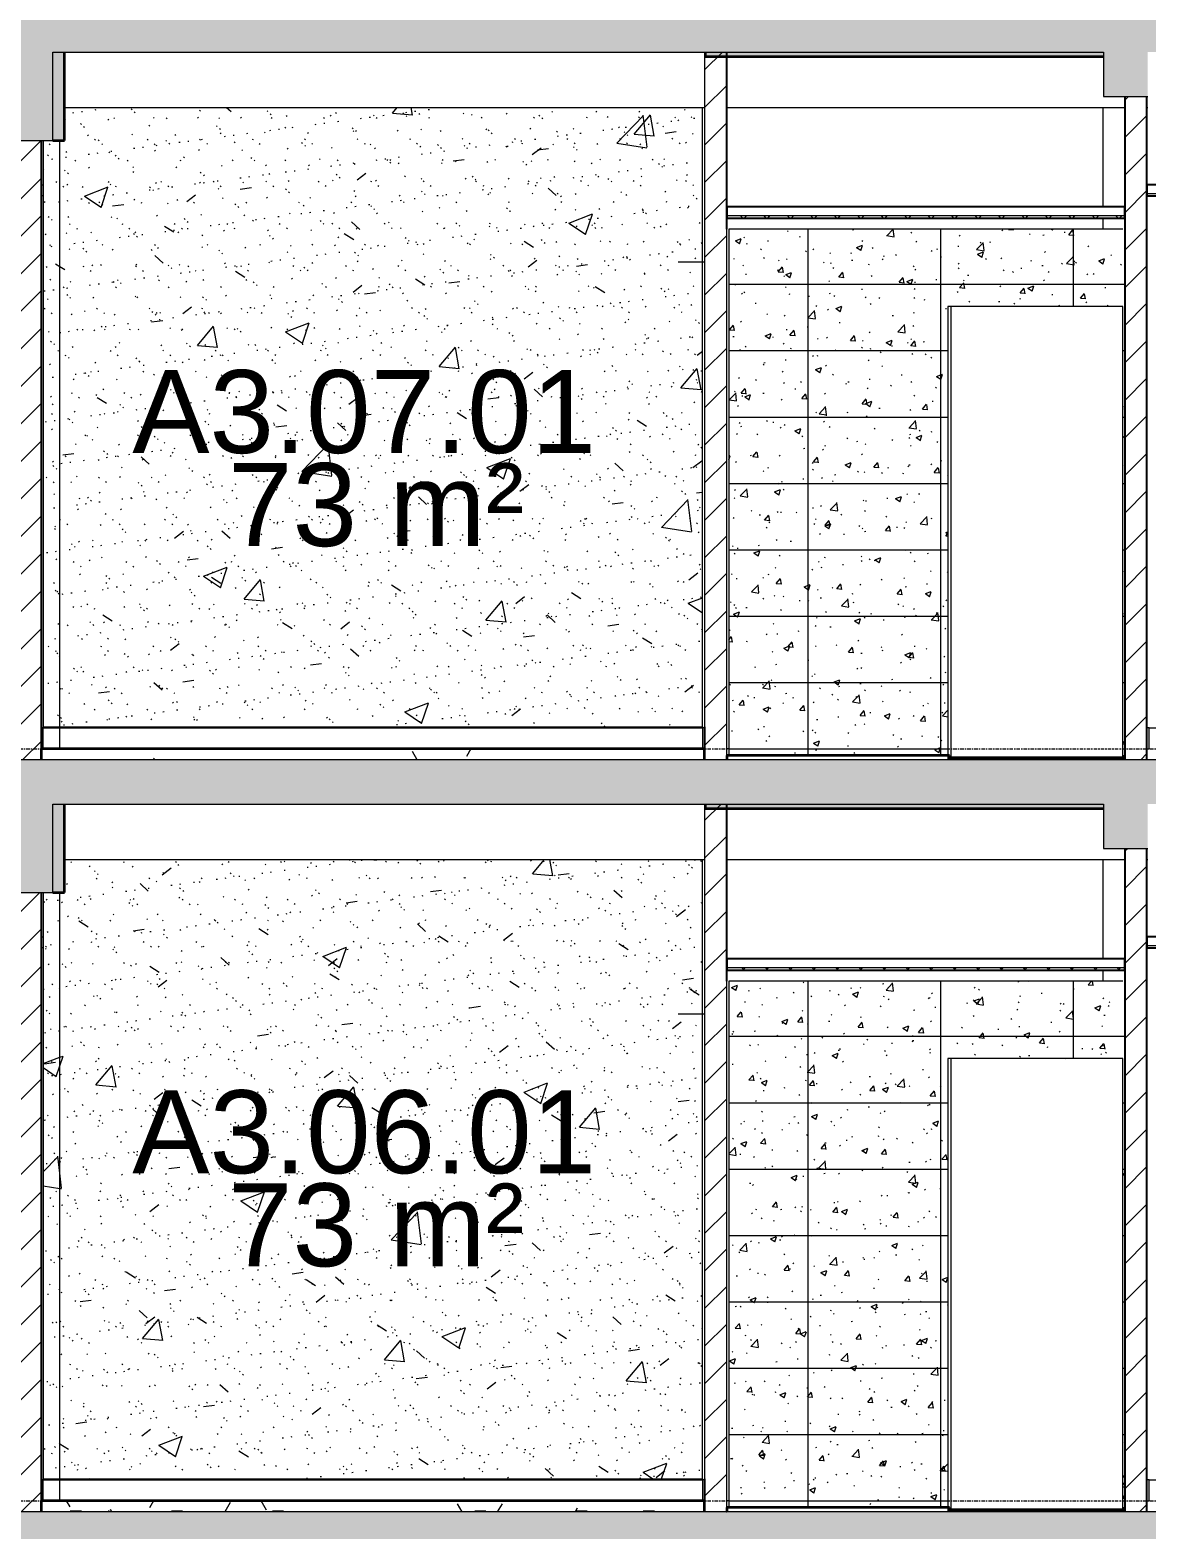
# Model space of a CAD drawing. Header units: millimetres. Extents: x 3451 to 201731, y -8641 to 35300.
# Drawn here: x 138941 to 143991, y 19068 to 25850 of the extents above; entities that cross this region are included whole.
import ezdxf

# ---------------------------------------------------------------- set-up
doc = ezdxf.new("R2010")
doc.units = ezdxf.units.MM
doc.linetypes.add('Centre', pattern=[31.75, 6.35, -4.7625, 15.875, -4.7625])
for name, color, linetype, lineweight in [('0-2', 50, 'Continuous', 5), ('A-AREA-IDEN', 2, 'Continuous', 9), ('A-CLNG', 13, 'Continuous', 9), ('A-CLNG-2', 250, 'Continuous', 25), ('A-CLNG-3', 7, 'Continuous', 9), ('A-CLNG-PATT-2', 9, 'Continuous', 9), ('A-DETL-GENF-1', 7, 'Continuous', 9), ('A-DETL-THIN', 151, 'Continuous', 9), ('A-DOOR', 31, 'Continuous', 9), ('A-DOOR-2', 50, 'Continuous', 18), ('A-FLOR-1', 10, 'Continuous', 35), ('A-FLOR-2', 7, 'Continuous', 9), ('A-FLOR-HRAL', 11, 'Continuous', 9), ('A-FLOR-HRAL-1', 253, 'Continuous', 9), ('A-FLOR-HRAL-2', 53, 'Continuous', 18), ('A-FLOR-LEVL-2', 51, 'Centre', 9), ('A-FLOR-PATT-1', 7, 'Continuous', 9), ('A-FLOR-PATT-4', 67, 'Continuous', 9), ('A-GLAZ-CURT', 52, 'Continuous', 9), ('A-GLAZ-CURT-2', 7, 'Continuous', 9), ('A-GLAZ-CURT-3', 50, 'Continuous', 18), ('A-WALL', 113, 'Continuous', 9), ('A-WALL-1', 113, 'Continuous', 25), ('A-WALL-2', 250, 'Continuous', 25), ('A-WALL-3', 7, 'Continuous', 9), ('A-WALL-PATT-2', 9, 'Continuous', 9), ('A-WALL-PATT-4', 111, 'Continuous', 9), ('I-WALL-1', 7, 'Continuous', 9), ('S-BEAM-1', 12, 'Continuous', 5), ('S-BEAM-2', 10, 'Continuous', 35), ('S-BEAM-3', 7, 'Continuous', 9), ('S-COLS', 52, 'Continuous', 9)]:
    doc.layers.add(name, color=color, linetype=linetype, lineweight=lineweight)
doc.styles.add('Arial_1', font='arial.ttf', dxfattribs={"height": 375})
pattern_1 = [(45, (-51987.05, 14125), (-84.8528, 84.8528), [])]
pattern_2 = [(0, (-51987.05, 14125), (609.6, 152.4), [50.292, -406.908, 50.292, -406.908, -2438.4]), (0, (-51987.05, 14125), (609.6, 152.4), [-914.4, 50.292, -864.108, 50.292, -406.908, -1066.8]), (0, (-51987.05, 14125), (609.6, 152.4), [-2286, 50.292, -254.508, 50.292, -711.708]), (120, (-51758.45, 14201.2), (-436.7823, 451.729), [50.292, -406.908, 50.292, -2845.308]), (120, (-51758.45, 14201.2), (-436.7823, 451.729), [-507.492, -406.908, 50.292, -864.108, -1524]), (120, (-51758.45, 14201.2), (-436.7823, 451.729), [-1828.8, 50.292, -406.908, 50.292, -1016.508]), (120, (-51758.45, 14201.2), (-436.7823, 451.729), [-2336.292, -254.508, 50.292, -711.708]), (240, (-51682.25, 14506), (-172.8177, -604.129), [50.292, -406.908, 50.292, -406.908, -2438.4]), (240, (-51682.25, 14506), (-172.8177, -604.129), [-914.4, 50.292, -864.108, 50.292, -406.908, -1066.8]), (240, (-51682.25, 14506), (-172.8177, -604.129), [-2286, 50.292, -254.508, 50.292, -711.708])]
pattern_3 = [(45, (-51987.05, 14125), (-53.033, 53.033), []), (135, (-51987.05, 14125), (-53.033, -53.033), [])]
pattern_4 = [(50, (-51987.05, 14125), (1093.104, -95.634), [114.3, -1257.3]), (355, (-51987, 14125), (-211.46, 1146.34), [91.44, -1005.84]), (100.451, (-51896, 14117), (881.656, 1050.7), [97.14, -1068.54]), (46.184, (-51987, 14429.8), (1626.47, -252.26), [171.45, -1885.95]), (96.636, (-51851.5, 14408.8), (1424.42, 1484.57), [145.71, -1602.81]), (351.184, (-51987, 14429.8), (1424.43, 1484.55), [137.16, -1508.76]), (21, (-51834.65, 14353.6), (909.686, -613.59), [114.3, -1257.3]), (326, (-51834.7, 14353.6), (370.81, 1105.13), [91.44, -1005.84]), (71.451, (-51758.8, 14302.5), (1280.5, 491.53), [97.14, -1068.54]), (37.5, (-51987.05, 14125), (18.531, 507.33), [50.292, -943.356, 50.292, -970.788, -1009.65]), (37.5, (-51987.05, 14125), (18.531, 507.33), [-2014.73, 50.29, -959.36]), (7.5, (-51987.05, 14125), (400.918, 601.084), [50.292, -531.876, 50.292, -920.496, -384.81]), (7.5, (-51987.05, 14125), (400.918, 601.084), [-1552.956, 50.29, -334.52]), (327.5, (-52326.9, 14125), (813.545, -34.374), [50.292, -330.708, 50.292, -1138.428, -1577.34]), (327.5, (-52326.9, 14125), (813.545, -34.374), [-1569.72, 50.29, -1527.05]), (317.5, (-52479.3, 14125), (888.775, 152.56), [50.29, -445.01, 50.29, -739.14, -1120.14]), (317.5, (-52479.3, 14125), (888.775, 152.56), [-1284.73, 50.29, -1069.85])]
pattern_5 = [(37.5, (-51987.05, 14125), (-4.7995, 146.8239), [5.029, -110.795, 5.029, -124.511, -123.825]), (37.5, (-51987.05, 14125), (-4.7995, 146.8239), [-245.364, 5.029, -118.796]), (7.5, (-51987.05, 14125), (134.8574, 215.0472), [5.029, -57.455, 5.029, -99.365, -40.005]), (7.5, (-51987.05, 14125), (134.8574, 215.0472), [-166.878, 5.029, -34.976]), (327.5, (-52080.78, 14125), (237.2978, 0.4316), [5.029, -33.071, 5.029, -132.131, -179.07]), (327.5, (-52080.78, 14125), (237.2978, 0.4316), [-175.26, 5.029, -174.041]), (317.5, (-52080.78, 14125), (229.067, 66.8792), [5.029, -14.021, 5.029, -84.887, -102.87]), (317.5, (-52080.78, 14125), (229.067, 66.8792), [-108.966, 5.029, -97.841])]
pattern_6 = [(45, (148640.78, 14125), (-84.8528, 84.8528), [])]

# ---------------------------------------------------------------- blocks, each defined once
blk = doc.blocks.new('NCV_TKTC_KET CAU_rvt-2-TKCS_MẶT CẮT D')
at = {"layer": 'A-FLOR-PATT-1'}
h = blk.add_hatch(color=256, dxfattribs=at)
h.paths.add_polyline_path([(-58634.9, 25730), (-56833.3, 25730), (-56833.3, 25750), (-58634.9, 25750)])
h.paths.add_polyline_path([(-66835.3, 25730), (-65032.3, 25730), (-65032.3, 25750), (-66835.3, 25750)])
h.paths.add_polyline_path([(-53357.9, 25730), (-51661.9, 25730), (-51661.9, 25750), (-53357.9, 25750), (-53357.9, 25730.4)])
h.paths.add_polyline_path([(-24866.9, 25730), (-24836.9, 25730), (-24836.9, 25750), (-28836.9, 25750), (-28836.9, 25730), (-25163.7, 25730)])
h.paths.add_polyline_path([(-37938.6, 25730), (-35537.4, 25730), (-35537.4, 25750), (-37938.6, 25750)])
h = blk.add_hatch(color=256, dxfattribs=at)
h.paths.add_polyline_path([(-37572.1, 22330), (-35537.4, 22330), (-35537.4, 22350), (-37938.6, 22350), (-37938.6, 22330)])
h.paths.add_polyline_path([(-66835.3, 22330), (-65032.3, 22330), (-65032.3, 22350), (-66835.3, 22350)])
h.paths.add_polyline_path([(-24866.9, 22330), (-24836.9, 22330), (-24836.9, 22350), (-28836.9, 22350), (-28836.9, 22330), (-25163.7, 22330)])
h.paths.add_polyline_path([(-58634.9, 22330), (-56833.3, 22330), (-56833.3, 22350), (-58634.9, 22350)])
h.paths.add_polyline_path([(-53357.9, 22330), (-51661.9, 22330), (-51661.9, 22350), (-53357.9, 22350), (-53357.9, 22330.4)])
at = {"layer": 'S-BEAM-1'}
h = blk.add_hatch(color=256, dxfattribs=at)
h.paths.add_polyline_path([(-61931.4, 25350), (-61883.2, 25350), (-61883.2, 25750), (-61931.4, 25750), (-61931.4, 25743.1)])
h.paths.add_polyline_path([(-61531.4, 25350), (-61531.4, 25750), (-61583.2, 25750), (-61583.2, 25350)])
h = blk.add_hatch(color=256, dxfattribs=at)
h.paths.add_polyline_path([(-61931.4, 21950), (-61883.2, 21950), (-61883.2, 22350), (-61931.4, 22350), (-61931.4, 22177.4)])
h.paths.add_polyline_path([(-61583.2, 21950), (-61531.4, 21950), (-61531.4, 22350), (-61583.2, 22350), (-61583.2, 22343.8)])
at = {"layer": 'A-FLOR-1'}
for p, q in [((-58634.9, 25750), (-58634.9, 25730)), ((-58634.9, 25730), (-56833.3, 25730)), ((-58634.9, 22350), (-58634.9, 22330)), ((-58634.9, 22330), (-56833.3, 22330))]:
    blk.add_line(p, q, dxfattribs=at)
at = {"layer": 'S-BEAM-2'}
for p, q in [((-61531.4, 25350), (-61531.4, 25750)), ((-61583.2, 25350), (-61531.4, 25350)), ((-61531.4, 21950), (-61531.4, 22350)), ((-61583.2, 21950), (-61531.4, 21950))]:
    blk.add_line(p, q, dxfattribs=at)
at = {"layer": 'S-BEAM-3'}
for p, q in [((-61531.4, 25500), (-58636.9, 25500)), ((-58536.9, 25500), (-56736.9, 25500)), ((-56636.9, 25500), (-56633.3, 25500)), ((-61531.4, 22100), (-58636.9, 22100)), ((-58536.9, 22100), (-56736.9, 22100)), ((-56636.9, 22100), (-56633.3, 22100))]:
    blk.add_line(p, q, dxfattribs=at)
blk = doc.blocks.new('DOOR_CW_01 CANH MO-PANEL KINH - DIG_02-800x2200-CỬA NHÔM KÍNH-400864-TKCS_MẶT CẮT D')
at = {"layer": 'A-DOOR-2'}
blk.add_line((-37936.9, 7800), (-38056.9, 7800), dxfattribs=at)
blk = doc.blocks.new('System Panel - Glazed-647900-TKCS_MẶT CẮT D')
at = {"layer": 'A-GLAZ-CURT-2'}
for p, q in [((-56746.9, 7600), (-57187.4, 7600)), ((-56746.9, 5560), (-56746.9, 7600))]:
    blk.add_line(p, q, dxfattribs=at)
blk = doc.blocks.new('System Panel - Glazed-579379-TKCS_MẶT CẮT D')
at = {"layer": 'A-GLAZ-CURT-2'}
blk.add_line((-57186, 7600), (-57522.4, 7600), dxfattribs=at)
at = {"layer": 'A-GLAZ-CURT-3'}
for p, q in [((-57536.6, 7600), (-57536.6, 5550)), ((-57522.4, 7600), (-57536.6, 7600)), ((-57522.4, 5550), (-57522.4, 7600))]:
    blk.add_line(p, q, dxfattribs=at)
blk = doc.blocks.new('Railing - Railing-947109-TKCS_MẶT CẮT D')
at = {"layer": 'A-FLOR-HRAL-1'}
for p, q in [((-61626.9, 22695), (-61551.9, 22695)), ((-61551.9, 22600), (-61551.9, 22695)), ((-61551.9, 22695), (-58646.9, 22695)), ((-58636.9, 22695), (-58646.9, 22695)), ((-58646.9, 22695), (-58646.9, 22600))]:
    blk.add_line(p, q, dxfattribs=at)
at = {"layer": 'A-FLOR-HRAL-2'}
for p, q in [((-61626.9, 22695), (-61636.9, 22695)), ((-61636.9, 22695), (-61636.9, 22600)), ((-61626.9, 22600), (-61626.9, 22695)), ((-61636.9, 22600), (-61626.9, 22600))]:
    blk.add_line(p, q, dxfattribs=at)
blk = doc.blocks.new('Railing - Railing-916011-TKCS_MẶT CẮT D')
at = {"layer": 'A-FLOR-HRAL-1'}
for p, q in [((-56626.9, 5695), (-54877.4, 5695)), ((-54877.4, 5695), (-54877.4, 5600))]:
    blk.add_line(p, q, dxfattribs=at)
at = {"layer": 'A-FLOR-HRAL-2'}
for p, q in [((-56626.9, 5695), (-56636.9, 5695)), ((-56636.9, 5695), (-56636.9, 5600)), ((-56626.9, 5600), (-56626.9, 5695)), ((-56636.9, 5600), (-56626.9, 5600))]:
    blk.add_line(p, q, dxfattribs=at)
blk = doc.blocks.new('NCV_TKTC_TANG 6 - 8_rvt-4-TKCS_MẶT CẮT D')
at = {"layer": 'A-CLNG-PATT-2'}
h = blk.add_hatch(dxfattribs=at)
h.set_pattern_fill('FP_39', color=256, style=0, pattern_type=2)
h.set_pattern_definition(pattern_3)
h.paths.add_polyline_path([(-57164.2, 25000), (-56736.9, 25000), (-56736.9, 25010), (-58536.9, 25010), (-58536.9, 25000), (-58470.3, 25000)])
at = {"layer": 'A-FLOR-PATT-4'}
h = blk.add_hatch(dxfattribs=at)
h.set_pattern_fill('FP_33', color=256, style=0, pattern_type=2)
h.set_pattern_definition(pattern_2)
h.paths.add_polyline_path([(-61583.2, 22550), (-58636.9, 22550), (-58636.9, 22600), (-61636.9, 22600), (-61636.9, 22550)])
at = {"layer": 'A-WALL-PATT-2'}
h = blk.add_hatch(dxfattribs=at)
h.set_pattern_fill('FP_32', color=256, style=0, pattern_type=2)
h.set_pattern_definition(pattern_1)
h.paths.add_polyline_path([(-58636.9, 22550), (-58536.9, 22550), (-58536.9, 25750), (-58636.9, 25750), (-58636.9, 22700)])
h = blk.add_hatch(dxfattribs=at)
h.set_pattern_fill('FP_35', color=256, style=0, pattern_type=2)
h.set_pattern_definition(pattern_4)
h.paths.add_polyline_path([(-61551.9, 22700), (-58646.9, 22700), (-58646.9, 25500), (-61531.4, 25500), (-61531.4, 25350), (-61551.9, 25350), (-61551.9, 22794.2)])
h = blk.add_hatch(dxfattribs=at)
h.set_pattern_fill('FP_36', color=256, style=0, pattern_type=2)
h.set_pattern_definition(pattern_5)
h.paths.add_polyline_path([(-61551.9, 22700), (-58646.9, 22700), (-58646.9, 25500), (-61531.4, 25500), (-61531.4, 25350), (-61551.9, 25350), (-61551.9, 22794.2)])
h = blk.add_hatch(dxfattribs=at)
h.set_pattern_fill('FP_32', color=256, style=0, pattern_type=2)
h.set_pattern_definition(pattern_1)
h.paths.add_polyline_path([(-56736.9, 22550), (-56636.9, 22550), (-56636.9, 25550), (-56736.9, 25550), (-56736.9, 22794.2)])
h = blk.add_hatch(dxfattribs=at)
h.set_pattern_fill('FP_35', color=256, style=0, pattern_type=2)
h.set_pattern_definition(pattern_4)
h.paths.add_polyline_path([(-61626.9, 22700), (-61551.9, 22700), (-61551.9, 25350), (-61626.9, 25350), (-61626.9, 22794.2)])
h = blk.add_hatch(dxfattribs=at)
h.set_pattern_fill('FP_36', color=256, style=0, pattern_type=2)
h.set_pattern_definition(pattern_5)
h.paths.add_polyline_path([(-61626.9, 22700), (-61551.9, 22700), (-61551.9, 25350), (-61626.9, 25350), (-61626.9, 22794.2)])
h = blk.add_hatch(dxfattribs=at)
h.set_pattern_fill('FP_37', color=256, style=0, pattern_type=2)
h.set_pattern_definition([(50, (-51987.05, 14125), (273.276, -23.909), [28.575, -314.325]), (355, (-51987.05, 14125), (-52.8646, 286.585), [22.86, -251.46]), (100.451, (-51964.28, 14123), (220.414, 262.6745), [24.285, -267.135]), (46.184, (-51987.05, 14201.2), (406.619, -63.065), [42.863, -471.488]), (96.636, (-51953.17, 14195.94), (356.104, 371.141), [36.428, -400.703]), (351.184, (-51987.05, 14201.2), (356.107, 371.138), [34.29, -377.19]), (21, (-51948.95, 14182.15), (227.4212, -153.398), [28.575, -314.325]), (326, (-51948.95, 14182.15), (92.703, 276.282), [22.86, -251.46]), (71.451, (-51930, 14169.37), (320.1254, 122.8816), [24.285, -267.135]), (37.5, (-51987.05, 14125), (4.6325, 126.8326), [5.029, -243.383, 5.029, -250.241, -252.413]), (37.5, (-51987.05, 14125), (4.6325, 126.8326), [-503.682, 5.029, -247.383]), (7.5, (-51987.05, 14125), (100.2292, 150.2711), [5.029, -140.513, 5.029, -237.668, -96.203]), (7.5, (-51987.05, 14125), (100.2292, 150.2711), [-388.239, 5.029, -91.173]), (327.5, (-52072.01, 14125), (203.38684, -8.5935), [5.029, -90.221, 5.029, -292.151, -394.335]), (327.5, (-52072.01, 14125), (203.38684, -8.5935), [-392.43, 5.029, -389.306]), (317.5, (-52110.11, 14125), (222.1944, 38.1398), [5.029, -118.796, 5.029, -192.329, -280.035]), (317.5, (-52110.11, 14125), (222.1944, 38.1398), [-321.183, 5.029, -275.006])])
h.paths.add_polyline_path([(-58526.9, 22570), (-57536.6, 22570), (-57536.6, 24600), (-56746.9, 24600), (-56746.9, 22570), (-56736.9, 22570), (-56736.9, 24950), (-58526.9, 24950), (-58526.9, 22794.2)])
h = blk.add_hatch(dxfattribs=at)
h.set_pattern_fill('FP_65', color=256, style=0, pattern_type=2)
h.set_pattern_definition([(0, (-56741.94, 22600), (0, 300), []), (90, (-56741.94, 22600), (-600, 4e-14), [])])
h.paths.add_polyline_path([(-58526.9, 22570), (-57536.6, 22570), (-57536.6, 24600), (-56746.9, 24600), (-56746.9, 22570), (-56736.9, 22570), (-56736.9, 24950), (-58526.9, 24950), (-58526.9, 22794.2)])
at = {"layer": 'A-CLNG-2'}
for p, q in [((-56236.9, 25150), (-56636.9, 25150)), ((-56636.9, 25150), (-56636.9, 25100)), ((-56636.9, 25100), (-56236.9, 25100)), ((-56736.9, 25050), (-58536.9, 25050)), ((-58536.9, 25050), (-58536.9, 25000)), ((-56736.9, 25000), (-56736.9, 25050)), ((-58536.9, 25000), (-56736.9, 25000))]:
    blk.add_line(p, q, dxfattribs=at)
at = {"layer": 'A-CLNG-3'}
for p, q in [((-56236.9, 25110), (-56636.9, 25110)), ((-56736.9, 25010), (-58536.9, 25010))]:
    blk.add_line(p, q, dxfattribs=at)
at = {"layer": 'A-FLOR-1'}
for p, q in [((-58636.9, 22600), (-61636.9, 22600)), ((-61636.9, 22600), (-61636.9, 22550)), ((-58636.9, 22550), (-58636.9, 22600)), ((-57529.5, 22570), (-58536.9, 22570)), ((-58536.9, 22570), (-58536.9, 22550)), ((-57529.5, 22550), (-57529.5, 22570)), ((-56736.9, 22560), (-57529.5, 22560)), ((-57529.5, 22560), (-57529.5, 22550)), ((-56736.9, 22550), (-56736.9, 22560))]:
    blk.add_line(p, q, dxfattribs=at)
at = {"layer": 'A-FLOR-2'}
blk.add_line((-56746.9, 22570), (-56736.9, 22570), dxfattribs=at)
at = {"layer": 'A-WALL-2'}
for p, q in [((-58536.9, 24950), (-58536.9, 25750)), ((-56736.9, 25550), (-56736.9, 22550)), ((-56636.9, 22550), (-56636.9, 25550)), ((-58636.9, 22700), (-58636.9, 22550))]:
    blk.add_line(p, q, dxfattribs=at)
at = {"layer": 'A-WALL-3'}
for p, q in [((-58636.9, 25750), (-58636.9, 22700)), ((-58536.9, 22550), (-58536.9, 24950))]:
    blk.add_line(p, q, dxfattribs=at)
at = {"layer": 'I-WALL-1'}
for p, q in [((-58646.9, 22700), (-58646.9, 25500)), ((-61626.9, 25350), (-61626.9, 22700)), ((-61551.9, 22700), (-61551.9, 25350)), ((-56746.9, 24950), (-58526.9, 24950)), ((-58526.9, 24950), (-58526.9, 22570)), ((-61626.9, 22700), (-61551.9, 22700)), ((-61551.9, 22700), (-58646.9, 22700))]:
    blk.add_line(p, q, dxfattribs=at)
at = {"layer": 'A-DOOR'}
blk.add_blockref('DOOR_CW_01 CANH MO-PANEL KINH - DIG_02-800x2200-CỬA NHÔM KÍNH-400864-TKCS_MẶT CẮT D', (-20700, 17000), dxfattribs=at)
at = {"layer": 'A-FLOR-HRAL'}
for name, p in [('Railing - Railing-947109-TKCS_MẶT CẮT D', (0, 0)), ('Railing - Railing-916011-TKCS_MẶT CẮT D', (0, 17000))]:
    blk.add_blockref(name, p, dxfattribs=at)
at = {"layer": 'A-GLAZ-CURT'}
for name in ['System Panel - Glazed-579379-TKCS_MẶT CẮT D', 'System Panel - Glazed-647900-TKCS_MẶT CẮT D']:
    blk.add_blockref(name, (0, 17000), dxfattribs=at)
blk = doc.blocks.new('NCV_TKTC_TANG 6 - 8_rvt-6-TKCS_MẶT CẮT D')
at = {"layer": 'A-CLNG-PATT-2'}
h = blk.add_hatch(dxfattribs=at)
h.set_pattern_fill('FP_39', color=256, style=0, pattern_type=2)
h.set_pattern_definition(pattern_3)
h.paths.add_polyline_path([(-57164.2, 21600), (-56736.9, 21600), (-56736.9, 21610), (-58536.9, 21610), (-58536.9, 21600), (-58470.3, 21600)])
at = {"layer": 'A-FLOR-PATT-4'}
h = blk.add_hatch(dxfattribs=at)
h.set_pattern_fill('FP_33', color=256, style=0, pattern_type=2)
h.set_pattern_definition(pattern_2)
h.paths.add_polyline_path([(-61636.9, 19150), (-58636.9, 19150), (-58636.9, 19200), (-61636.9, 19200)])
at = {"layer": 'A-WALL-PATT-2'}
h = blk.add_hatch(dxfattribs=at)
h.set_pattern_fill('FP_32', color=256, style=0, pattern_type=2)
h.set_pattern_definition(pattern_1)
h.paths.add_polyline_path([(-58636.9, 19150), (-58536.9, 19150), (-58536.9, 22350), (-58636.9, 22350), (-58636.9, 19300)])
h = blk.add_hatch(dxfattribs=at)
h.set_pattern_fill('FP_32', color=256, style=0, pattern_type=2)
h.set_pattern_definition(pattern_1)
h.paths.add_polyline_path([(-56636.9, 19150), (-56636.9, 22150), (-56736.9, 22150), (-56736.9, 19150)])
h = blk.add_hatch(dxfattribs=at)
h.set_pattern_fill('FP_35', color=256, style=0, pattern_type=2)
h.set_pattern_definition(pattern_4)
h.paths.add_polyline_path([(-61082.6, 19300), (-58646.9, 19300), (-58646.9, 22100), (-61531.4, 22100), (-61531.4, 21950), (-61551.9, 21950), (-61551.9, 19300)])
h = blk.add_hatch(dxfattribs=at)
h.set_pattern_fill('FP_36', color=256, style=0, pattern_type=2)
h.set_pattern_definition(pattern_5)
h.paths.add_polyline_path([(-61082.6, 19300), (-58646.9, 19300), (-58646.9, 22100), (-61531.4, 22100), (-61531.4, 21950), (-61551.9, 21950), (-61551.9, 19300)])
h = blk.add_hatch(dxfattribs=at)
h.set_pattern_fill('FP_35', color=256, style=0, pattern_type=2)
h.set_pattern_definition(pattern_4)
h.paths.add_polyline_path([(-61626.9, 19300), (-61551.9, 19300), (-61551.9, 21950), (-61626.9, 21950), (-61626.9, 20326.8)])
h = blk.add_hatch(dxfattribs=at)
h.set_pattern_fill('FP_36', color=256, style=0, pattern_type=2)
h.set_pattern_definition(pattern_5)
h.paths.add_polyline_path([(-61626.9, 19300), (-61551.9, 19300), (-61551.9, 21950), (-61626.9, 21950), (-61626.9, 20326.8)])
h = blk.add_hatch(dxfattribs=at)
h.set_pattern_fill('FP_47', color=256, style=0, pattern_type=2)
h.set_pattern_definition([(50, (-51987.05, 14125), (273.276, -23.909), [28.575, -314.325]), (355, (-51987.05, 14125), (-52.865, 286.585), [22.86, -251.46]), (100.451, (-51964.28, 14123), (220.414, 262.6745), [24.285, -267.135]), (46.184, (-51987.05, 14201.2), (406.619, -63.065), [42.862, -471.487]), (96.636, (-51953.17, 14195.94), (356.104, 371.141), [36.428, -400.703]), (351.184, (-51987.05, 14201.2), (356.107, 371.138), [34.29, -377.19]), (21, (-51948.95, 14182.15), (227.421, -153.398), [28.575, -314.325]), (326, (-51948.95, 14182.15), (92.703, 276.282), [22.86, -251.46]), (71.451, (-51930, 14169.37), (320.1254, 122.8816), [24.285, -267.135]), (37.5, (-51987.05, 14125), (4.6325, 126.8326), [5.029, -243.383, 5.029, -250.241, -252.413]), (37.5, (-51987.05, 14125), (4.6325, 126.8326), [-503.682, 5.029, -247.383]), (7.5, (-51987.05, 14125), (100.2292, 150.2711), [5.029, -140.513, 5.029, -237.668, -96.203]), (7.5, (-51987.05, 14125), (100.2292, 150.2711), [-388.239, 5.029, -91.173]), (327.5, (-52072.01, 14125), (203.3868, -8.5935), [5.029, -90.221, 5.029, -292.151, -394.335]), (327.5, (-52072.01, 14125), (203.3868, -8.5935), [-392.43, 5.029, -389.306]), (317.5, (-52110.11, 14125), (222.1944, 38.1398), [5.029, -118.796, 5.029, -192.329, -280.035]), (317.5, (-52110.11, 14125), (222.1944, 38.1398), [-321.183, 5.029, -275.006])])
h.paths.add_polyline_path([(-56736.9, 19170), (-56736.9, 21550), (-58526.9, 21550), (-58526.9, 19170), (-57536.6, 19170), (-57536.6, 21200), (-56746.9, 21200), (-56746.9, 19170), (-56737, 19170)])
h = blk.add_hatch(dxfattribs=at)
h.set_pattern_fill('FP_78', color=256, style=0, pattern_type=2)
h.set_pattern_definition([(0, (-56741.94, 19200), (0, 300), []), (90, (-56741.94, 19200), (-600, 4e-14), [])])
h.paths.add_polyline_path([(-56736.9, 19170), (-56736.9, 21550), (-58526.9, 21550), (-58526.9, 19170), (-57536.6, 19170), (-57536.6, 21200), (-56746.9, 21200), (-56746.9, 19170), (-56737, 19170)])
at = {"layer": 'A-CLNG-2'}
for p, q in [((-56236.9, 21750), (-56636.9, 21750)), ((-56636.9, 21750), (-56636.9, 21700)), ((-56736.9, 21650), (-58536.9, 21650)), ((-58536.9, 21650), (-58536.9, 21600)), ((-56736.9, 21600), (-56736.9, 21650)), ((-56636.9, 21700), (-56236.9, 21700)), ((-58536.9, 21600), (-56736.9, 21600))]:
    blk.add_line(p, q, dxfattribs=at)
at = {"layer": 'A-CLNG-3'}
for p, q in [((-56236.9, 21710), (-56636.9, 21710)), ((-56736.9, 21610), (-58536.9, 21610))]:
    blk.add_line(p, q, dxfattribs=at)
at = {"layer": 'A-FLOR-1'}
for p, q in [((-58636.9, 19200), (-61636.9, 19200)), ((-61636.9, 19200), (-61636.9, 19150)), ((-58636.9, 19150), (-58636.9, 19200)), ((-57529.5, 19170), (-58536.9, 19170)), ((-58536.9, 19170), (-58536.9, 19150)), ((-57529.5, 19150), (-57529.5, 19170)), ((-56736.9, 19160), (-57529.5, 19160)), ((-57529.5, 19160), (-57529.5, 19150)), ((-56736.9, 19150), (-56736.9, 19160))]:
    blk.add_line(p, q, dxfattribs=at)
at = {"layer": 'A-FLOR-2'}
blk.add_line((-56746.9, 19170), (-56736.9, 19170), dxfattribs=at)
at = {"layer": 'A-WALL-2'}
for p, q in [((-58536.9, 21550), (-58536.9, 22350)), ((-56736.9, 22150), (-56736.9, 19150)), ((-56636.9, 19150), (-56636.9, 22150)), ((-58636.9, 19300), (-58636.9, 19150))]:
    blk.add_line(p, q, dxfattribs=at)
at = {"layer": 'A-WALL-3'}
for p, q in [((-58636.9, 22350), (-58636.9, 19300)), ((-58536.9, 19150), (-58536.9, 21550))]:
    blk.add_line(p, q, dxfattribs=at)
at = {"layer": 'I-WALL-1'}
for p, q in [((-58646.9, 19300), (-58646.9, 22100)), ((-61626.9, 21950), (-61626.9, 19300)), ((-61551.9, 19300), (-61551.9, 21950)), ((-56746.9, 21550), (-58526.9, 21550)), ((-58526.9, 21550), (-58526.9, 19170)), ((-61626.9, 19300), (-61551.9, 19300)), ((-61551.9, 19300), (-58646.9, 19300))]:
    blk.add_line(p, q, dxfattribs=at)
at = {"layer": 'A-DOOR'}
blk.add_blockref('DOOR_CW_01 CANH MO-PANEL KINH - DIG_02-800x2200-CỬA NHÔM KÍNH-400864-TKCS_MẶT CẮT D', (-20700, 13600), dxfattribs=at)
at = {"layer": 'A-FLOR-HRAL'}
for name, p in [('Railing - Railing-947109-TKCS_MẶT CẮT D', (0, -3400)), ('Railing - Railing-916011-TKCS_MẶT CẮT D', (0, 13600))]:
    blk.add_blockref(name, p, dxfattribs=at)
at = {"layer": 'A-GLAZ-CURT'}
for name in ['System Panel - Glazed-579379-TKCS_MẶT CẮT D', 'System Panel - Glazed-647900-TKCS_MẶT CẮT D']:
    blk.add_blockref(name, (0, 13600), dxfattribs=at)

msp = doc.modelspace()

# ---------------------------------------------------------------- hatches: boundary and pattern name
at = {"layer": 'A-DETL-GENF-1'}
h = msp.add_hatch(color=256, dxfattribs=at)
h.paths.add_polyline_path([(160443.5, 25350), (160692.2, 25350), (160692.2, 25750), (167092.5, 25750), (167092.5, 25500), (167692.5, 25500), (167692.5, 25750), (171492.9, 25750), (171492.9, 25550), (171692.9, 25550), (171692.9, 25750), (175790.9, 25750), (175790.9, 25350), (176090.9, 25350), (176090.9, 25950), (151265.9, 25948.3), (151265.9, 25550), (151465.9, 25550), (151465.9, 25750), (154892.5, 25750), (154892.5, 25550), (155092.5, 25550), (155092.5, 25750), (156090.8, 25750), (156090.8, 25350), (156392.5, 25350), (156392.5, 25750), (160390.5, 25750), (160390.5, 25350)])
h.paths.add_polyline_path([(130894.7, 25350), (130894.7, 25750), (135595.5, 25750), (135595.5, 25550), (135794.6, 25550), (135794.6, 25750), (138744.6, 25750), (138744.6, 25350), (139044.6, 25350), (139044.6, 25750), (143794.6, 25750), (143794.6, 25550), (143994.6, 25550), (143994.6, 25750), (146969.9, 25750), (146969.9, 25350), (147269.9, 25350), (147269.9, 25750), (148965.9, 25750), (148965.9, 25550), (149165.9, 25551.3), (149165.9, 25950), (128994.6, 25950), (128994.6, 25550), (129194.6, 25550), (129194.6, 25750), (130594.7, 25750), (130594.7, 25350)])
h.paths.add_polyline_path([(122694.6, 25350), (122694.6, 25950), (122392.5, 25950), (122392.5, 25350)])
h.paths.add_polyline_path([(126628.8, 25550), (126828.8, 25550), (126828.8, 25750), (128244.5, 25750), (128244.5, 25550), (128444.5, 25550), (128443, 25950), (126628.8, 25950)])
h = msp.add_hatch(color=256, dxfattribs=at)
h.paths.add_polyline_path([(160692.2, 21950), (160692.2, 22350), (167092.5, 22350), (167092.5, 22100), (167692.5, 22100), (167692.5, 22350), (171492.9, 22350), (171492.9, 22150), (171692.9, 22150), (171692.9, 22350), (175790.9, 22350), (175790.9, 21950), (176090.9, 21950), (176090.9, 22550), (151265.9, 22550), (151265.9, 22150), (151467.6, 22150), (151467.6, 22350), (154892.5, 22350), (154892.5, 22150), (155092.5, 22150), (155092.5, 22350), (156090.8, 22350), (156090.8, 21950), (156392.5, 21950), (156392.5, 22350), (160390.5, 22350), (160390.5, 21950), (160443.5, 21950)])
h.paths.add_polyline_path([(122694.6, 21950), (122694.6, 22550), (122392.5, 22550), (122392.5, 21950)])
h.paths.add_polyline_path([(138892.2, 21950), (139044.6, 21950), (139044.6, 22350), (143794.6, 22350), (143794.6, 22150), (143994.6, 22150), (143994.6, 22350), (146969.9, 22350), (146969.9, 21950), (147269.9, 21950), (147269.9, 22350), (148965.9, 22350), (148965.9, 22150), (149165.9, 22151.3), (149165.9, 22550), (128994.6, 22550), (128994.6, 22150), (129194.6, 22150), (129194.6, 22350), (130594.7, 22350), (130594.7, 21950), (130894.7, 21950), (130894.7, 22350), (135595.5, 22350), (135595.5, 22150), (135794.6, 22150), (135794.6, 22350), (138744.6, 22350), (138744.6, 21950)])
h.paths.add_polyline_path([(126628.8, 22150), (126828.8, 22150), (126828.8, 22350), (128244.5, 22350), (128244.5, 22150), (128444.5, 22150), (128443, 22550), (126628.8, 22550)])
h = msp.add_hatch(color=256, dxfattribs=at)
h.paths.add_polyline_path([(160692.2, 18550), (160692.2, 18950), (167092.5, 18950), (167092.5, 18700), (167692.5, 18700), (167692.5, 18950), (171492.9, 18950), (171492.9, 18750), (171692.9, 18750), (171692.9, 18950), (175790.9, 18950), (175790.9, 18550), (176090.9, 18550), (176090.9, 19150), (151265.9, 19150), (151265.9, 18750), (151467.6, 18750), (151467.6, 18950), (154892.5, 18950), (154892.5, 18750), (155092.5, 18750), (155092.5, 18950), (156090.8, 18950), (156090.8, 18550), (156392.5, 18550), (156392.5, 18950), (160390.5, 18950), (160390.5, 18550), (160443.5, 18550)])
h.paths.add_polyline_path([(130894.7, 18550), (130894.7, 18950), (135595.5, 18950), (135595.5, 18750), (135794.6, 18750), (135794.6, 18950), (138744.6, 18950), (138744.6, 18550), (139044.6, 18550), (139044.6, 18950), (143794.6, 18950), (143794.6, 18750), (143994.6, 18750), (143994.6, 18950), (146969.9, 18950), (146969.9, 18550), (147269.9, 18550), (147269.9, 18950), (148965.9, 18950), (148965.9, 18750), (149165.9, 18751.3), (149165.9, 19150), (128994.6, 19150), (128994.6, 18750), (129194.6, 18750), (129194.6, 18950), (130594.7, 18950), (130594.7, 18550)])
h.paths.add_polyline_path([(122694.6, 18550), (122694.6, 19150), (122392.5, 19150), (122392.5, 18550)])
h.paths.add_polyline_path([(128444.5, 18750), (128443, 19150), (126628.8, 19150), (126628.8, 18750), (126828.8, 18750), (126828.8, 18950), (128244.5, 18950), (128244.5, 18750)])
at = {"layer": 'A-WALL-PATT-4'}
h = msp.add_hatch(dxfattribs=at)
h.set_pattern_fill('FP_32', color=256, style=0, pattern_type=2)
h.set_pattern_definition(pattern_6)
h.paths.add_polyline_path([(138892.2, 22550), (138992.5, 22550), (138992.5, 25350), (138792.5, 25350), (138792.5, 22550)])
h = msp.add_hatch(dxfattribs=at)
h.set_pattern_fill('FP_32', color=256, style=0, pattern_type=2)
h.set_pattern_definition(pattern_6)
h.paths.add_polyline_path([(138892.2, 19150), (138992.5, 19150), (138992.5, 21950), (138792.5, 21950), (138792.5, 19150)])

# ---------------------------------------------------------------- linework, layer by layer
at = {"layer": 'A-CLNG'}
for p, q in [((138992.5, 25150), (139000.9, 25150)), ((139000.9, 25100), (138992.5, 25100)), ((138992.5, 21750), (139000.9, 21750)), ((139000.9, 21700), (138992.5, 21700))]:
    msp.add_line(p, q, dxfattribs=at)
at = {"layer": 'A-DETL-THIN'}
for p, q in [((139044.6, 25350), (139044.6, 25750)), ((139044.6, 25750), (143794.6, 25750)), ((143794.6, 25750), (143794.6, 25550)), ((143794.6, 25550), (143994.6, 25550)), ((138744.6, 25350), (139044.6, 25350)), ((149165.9, 22550), (128994.6, 22550)), ((139044.6, 21950), (139044.6, 22350)), ((139044.6, 22350), (143794.6, 22350)), ((143794.6, 22350), (143794.6, 22150)), ((143794.6, 22150), (143994.6, 22150)), ((138744.6, 21950), (139044.6, 21950)), ((149165.9, 19150), (128994.6, 19150))]:
    msp.add_line(p, q, dxfattribs=at)
at = {"layer": 'A-FLOR-LEVL-2'}
for p, q in [((106972.4, 22600), (198239.7, 22600)), ((106972.4, 19200), (198239.7, 19200))]:
    msp.add_line(p, q, dxfattribs=at)
at = {"layer": 'A-WALL'}
for p, q in [((139040.9, 22700), (139040.9, 22695)), ((142100.9, 22600), (142090.9, 22600)), ((139040.9, 19300), (139040.9, 19295)), ((142100.9, 19200), (142090.9, 19200))]:
    msp.add_line(p, q, dxfattribs=at)
at = {"layer": 'A-WALL-1'}
for p, q in [((138992.5, 22550), (138992.5, 25350)), ((138992.5, 19150), (138992.5, 21950))]:
    msp.add_line(p, q, dxfattribs=at)
at = {"layer": 'S-COLS'}
for p, q in [((143792.5, 25050), (143792.5, 25500)), ((143792.5, 24950), (143792.5, 25000)), ((143792.5, 21650), (143792.5, 22100)), ((143792.5, 21550), (143792.5, 21600))]:
    msp.add_line(p, q, dxfattribs=at)

# ---------------------------------------------------------------- block references
at = {"layer": '0-2'}
for name in ['NCV_TKTC_KET CAU_rvt-2-TKCS_MẶT CẮT D', 'NCV_TKTC_TANG 6 - 8_rvt-4-TKCS_MẶT CẮT D', 'NCV_TKTC_TANG 6 - 8_rvt-6-TKCS_MẶT CẮT D']:
    msp.add_blockref(name, (200627.8, 0), dxfattribs=at)

# ---------------------------------------------------------------- texts
at = {"layer": 'A-AREA-IDEN', "char_height": 375, "line_spacing_factor": 0.936439, "style": 'Arial_1'}
for s, insert, width, attachment_point in [('\\pt7.5,15,22.5,30,37.5,45,52.5,60,67.5,75,82.5,90,97.5,105,112.5,120,127.5,135,142.5,150,157.5,165,172.5,180,187.5,195,202.5,210,217.5,225,232.5,240;A3.07.01', (140451.7, 23932.1), 2094, 8), ('\\pt7.5,15,22.5,30,37.5,45,52.5,60,67.5,75,82.5,90,97.5,105,112.5,120,127.5,135,142.5,150,157.5,165,172.5,180,187.5,195,202.5,210,217.5,225,232.5,240;73 m²', (140506.1, 23701.6), 1359, 5), ('\\pt7.5,15,22.5,30,37.5,45,52.5,60,67.5,75,82.5,90,97.5,105,112.5,120,127.5,135,142.5,150,157.5,165,172.5,180,187.5,195,202.5,210,217.5,225,232.5,240;A3.06.01', (140451.7, 20675.9), 2094, 8), ('\\pt7.5,15,22.5,30,37.5,45,52.5,60,67.5,75,82.5,90,97.5,105,112.5,120,127.5,135,142.5,150,157.5,165,172.5,180,187.5,195,202.5,210,217.5,225,232.5,240;73 m²', (140506.1, 20445.4), 1359, 5)]:
    msp.add_mtext(s, dxfattribs=dict(at, insert=insert, width=width, attachment_point=attachment_point))

doc.saveas('drawing.dxf')
